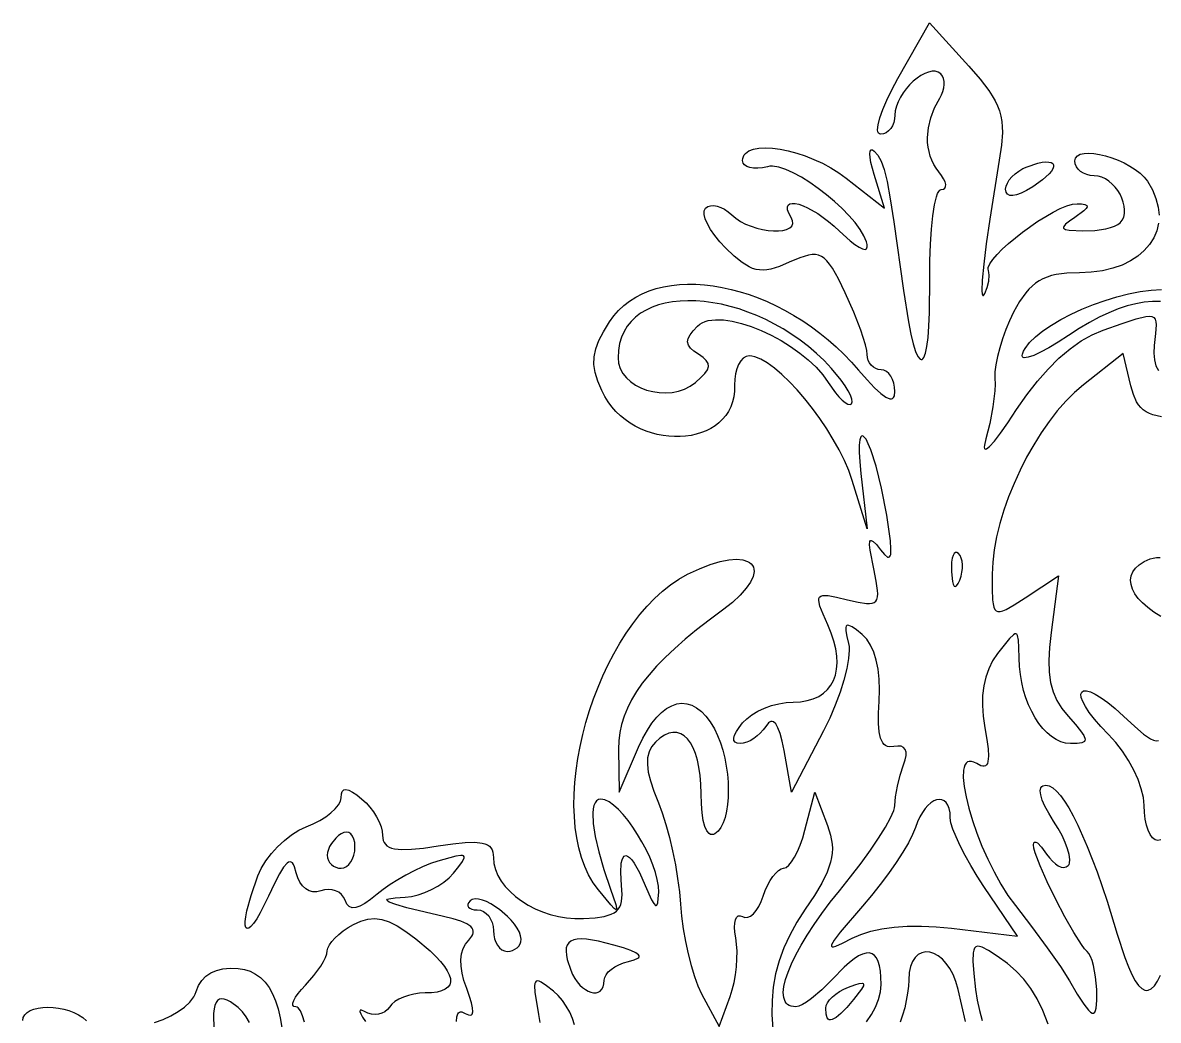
# Model space of a CAD drawing. Header units: millimetres. Extents: x -3.08 to 4.09, y 0 to 4.57.
# Drawn here: x -0.233 to 0.678, y 3.767 to 4.567 of the extents above; entities that cross this region are included whole.
import ezdxf

# ---------------------------------------------------------------- set-up
doc = ezdxf.new("R2010")
doc.units = ezdxf.units.MM

msp = doc.modelspace()

# ---------------------------------------------------------------- linework, layer by layer
at = {"flags": 128}
for points in [[(0.443874, 3.765778), (0.447892, 3.771494), (0.451124, 3.777446), (0.453508, 3.783534), (0.454984, 3.789661), (0.455489, 3.795729), (0.455345, 3.801428), (0.45491, 3.806402), (0.454181, 3.81065), (0.453155, 3.814173), (0.45183, 3.816971), (0.450201, 3.819044), (0.448267, 3.820393), (0.446024, 3.821019), (0.443469, 3.820921), (0.440599, 3.8201), (0.437412, 3.818556), (0.433903, 3.816289), (0.430071, 3.813301), (0.425912, 3.809591), (0.4166, 3.800007), (0.408046, 3.791378), (0.399632, 3.784312), (0.39578, 3.781593), (0.392327, 3.779538), (0.389393, 3.778238), (0.3871, 3.777784), (0.383355, 3.778283), (0.381816, 3.778897), (0.380496, 3.779744), (0.379393, 3.780817), (0.378504, 3.782111), (0.377357, 3.785332), (0.377036, 3.789353), (0.37752, 3.794118), (0.378788, 3.799575), (0.380821, 3.805668), (0.383598, 3.812344), (0.387098, 3.819549), (0.391302, 3.827229), (0.396188, 3.835329), (0.401737, 3.843796), (0.407929, 3.852575), (0.414742, 3.861612), (0.422156, 3.870854), (0.431084, 3.881956), (0.439413, 3.892886), (0.446961, 3.903366), (0.453545, 3.913114), (0.458983, 3.921851), (0.463093, 3.929295), (0.465693, 3.935168), (0.46637, 3.937426), (0.4666, 3.939187), (0.467146, 3.946259), (0.468632, 3.95476), (0.470831, 3.963621), (0.473517, 3.971771), (0.474851, 3.975825), (0.475513, 3.979273), (0.475509, 3.982103), (0.474845, 3.984302), (0.473529, 3.985859), (0.471566, 3.986763), (0.468963, 3.987001), (0.465725, 3.986562), (0.462131, 3.986314), (0.460576, 3.986659), (0.45918, 3.987326), (0.457939, 3.988323), (0.456853, 3.989656), (0.455132, 3.993361), (0.453998, 3.998498), (0.453432, 4.005125), (0.453417, 4.013298), (0.453934, 4.023076), (0.454288, 4.032086), (0.454013, 4.040608), (0.45313, 4.048552), (0.451661, 4.05583), (0.449629, 4.06235), (0.447057, 4.068025), (0.443966, 4.072765), (0.440378, 4.076479), (0.435779, 4.080151), (0.43223, 4.082599), (0.429666, 4.08378), (0.428734, 4.083882), (0.428024, 4.083651), (0.427528, 4.083082), (0.427239, 4.082169), (0.427245, 4.079293), (0.42798, 4.07498), (0.429378, 4.069187), (0.429806, 4.066795), (0.42996, 4.06397), (0.429489, 4.057166), (0.428049, 4.049063), (0.425724, 4.039948), (0.422595, 4.030107), (0.418747, 4.019828), (0.414263, 4.009398), (0.409225, 3.999104), (0.383573, 3.950007), (0.377628, 3.98334), (0.376108, 3.990842), (0.374488, 3.996907), (0.372773, 4.00153), (0.370967, 4.004703), (0.369074, 4.006421), (0.368096, 4.006732), (0.367099, 4.006678), (0.366082, 4.006257), (0.365046, 4.005468), (0.36292, 4.002784), (0.360923, 3.999994), (0.358593, 3.997392), (0.356014, 3.995033), (0.353271, 3.992975), (0.350448, 3.991276), (0.347631, 3.989991), (0.344903, 3.989179), (0.34235, 3.988896), (0.339942, 3.98918), (0.3383, 3.990021), (0.337421, 3.991397), (0.337302, 3.993286), (0.337941, 3.995668), (0.339335, 3.998522), (0.341482, 4.001827), (0.344378, 4.005562), (0.3477, 4.00891), (0.351856, 4.012034), (0.35668, 4.014864), (0.362005, 4.017333), (0.367664, 4.019372), (0.37349, 4.020914), (0.379316, 4.021889), (0.384975, 4.022229), (0.390872, 4.022526), (0.396259, 4.023402), (0.401127, 4.024835), (0.405465, 4.026803), (0.409263, 4.029285), (0.412513, 4.032258), (0.415204, 4.035701), (0.417326, 4.039592), (0.41887, 4.043908), (0.419825, 4.048629), (0.420183, 4.053732), (0.419932, 4.059196), (0.419064, 4.064997), (0.417569, 4.071116), (0.415436, 4.077529), (0.412656, 4.084215), (0.408892, 4.09272), (0.406461, 4.099126), (0.405516, 4.103627), (0.405649, 4.105224), (0.40621, 4.106418), (0.407219, 4.107233), (0.408695, 4.107694), (0.413123, 4.107651), (0.419647, 4.106481), (0.42842, 4.104382), (0.437133, 4.102339), (0.443717, 4.101303), (0.446272, 4.101235), (0.44837, 4.101505), (0.450033, 4.102144), (0.451288, 4.103179), (0.452159, 4.104639), (0.45267, 4.106554), (0.452846, 4.108953), (0.452713, 4.111864), (0.451615, 4.11934), (0.449573, 4.129215), (0.446728, 4.144014), (0.446299, 4.148506), (0.446564, 4.151146), (0.446963, 4.15179), (0.447544, 4.151996), (0.449262, 4.151121), (0.451741, 4.148585), (0.455003, 4.144451), (0.458183, 4.140578), (0.460599, 4.138608), (0.461526, 4.138367), (0.462269, 4.138638), (0.462829, 4.139434), (0.46321, 4.140767), (0.463439, 4.145093), (0.462974, 4.151713), (0.460031, 4.172229), (0.455913, 4.193767), (0.45154, 4.211449), (0.447257, 4.224722), (0.445256, 4.229531), (0.443408, 4.233031), (0.441754, 4.235151), (0.441013, 4.235673), (0.440338, 4.235823), (0.439733, 4.235595), (0.439203, 4.234978), (0.438392, 4.232545), (0.437949, 4.228457), (0.437916, 4.222643), (0.438336, 4.215034), (0.439253, 4.205562), (0.444281, 4.161118), (0.432337, 4.200007), (0.429563, 4.207909), (0.426039, 4.216115), (0.421856, 4.224512), (0.417108, 4.232987), (0.411888, 4.241429), (0.406286, 4.249726), (0.400398, 4.257765), (0.394314, 4.265434), (0.388128, 4.272621), (0.381932, 4.279213), (0.375819, 4.285099), (0.369881, 4.290167), (0.364212, 4.294303), (0.358904, 4.297397), (0.354048, 4.299336), (0.35182, 4.299837), (0.349739, 4.300007), (0.34721, 4.299526), (0.344885, 4.298148), (0.342812, 4.29597), (0.34104, 4.293088), (0.339617, 4.289599), (0.338593, 4.285598), (0.338016, 4.281184), (0.337934, 4.276451), (0.337868, 4.271677), (0.33732, 4.26719), (0.336315, 4.262993), (0.334882, 4.259086), (0.333048, 4.25547), (0.33084, 4.252147), (0.328285, 4.249118), (0.32541, 4.246383), (0.322243, 4.243944), (0.318811, 4.241802), (0.315141, 4.239958), (0.31126, 4.238413), (0.307196, 4.237168), (0.302975, 4.236225), (0.298625, 4.235585), (0.294173, 4.235248), (0.289647, 4.235216), (0.285073, 4.23549), (0.28048, 4.236071), (0.275893, 4.23696), (0.27134, 4.238159), (0.266849, 4.239667), (0.262447, 4.241488), (0.25816, 4.243621), (0.254017, 4.246068), (0.250044, 4.24883), (0.246269, 4.251907), (0.242718, 4.255302), (0.23942, 4.259016), (0.236401, 4.263048), (0.233688, 4.267401), (0.231309, 4.272076), (0.228155, 4.279705), (0.226068, 4.286623), (0.225074, 4.293083), (0.225203, 4.299337), (0.226482, 4.305636), (0.22894, 4.312232), (0.232604, 4.319379), (0.237503, 4.327326), (0.240984, 4.332119), (0.244851, 4.336483), (0.249084, 4.340424), (0.25366, 4.343945), (0.258561, 4.34705), (0.263764, 4.349743), (0.26925, 4.352028), (0.274997, 4.35391), (0.280985, 4.355392), (0.287193, 4.356478), (0.293601, 4.357173), (0.300187, 4.35748), (0.306931, 4.357403), (0.313812, 4.356947), (0.320809, 4.356116), (0.327903, 4.354913), (0.335071, 4.353342), (0.342293, 4.351409), (0.349549, 4.349115), (0.356817, 4.346467), (0.364078, 4.343467), (0.37131, 4.34012), (0.378492, 4.33643), (0.385605, 4.3324), (0.392626, 4.328036), (0.399536, 4.32334), (0.406313, 4.318317), (0.412938, 4.312971), (0.419388, 4.307306), (0.425644, 4.301326), (0.431685, 4.295035), (0.437489, 4.288437), (0.444279, 4.280648), (0.450177, 4.274469), (0.455178, 4.269904), (0.459279, 4.266955), (0.462476, 4.265624), (0.463734, 4.265566), (0.464765, 4.265914), (0.465567, 4.266668), (0.466141, 4.267828), (0.4666, 4.271368), (0.466374, 4.274888), (0.465724, 4.278173), (0.464696, 4.281149), (0.463337, 4.283746), (0.46169, 4.285891), (0.459804, 4.287512), (0.457721, 4.288538), (0.455489, 4.288896), (0.453257, 4.289144), (0.451175, 4.289858), (0.449288, 4.290986), (0.447642, 4.292479), (0.446283, 4.294287), (0.445255, 4.29636), (0.444605, 4.298649), (0.444378, 4.301104), (0.444019, 4.304312), (0.442988, 4.308769), (0.439201, 4.320623), (0.433597, 4.335047), (0.426753, 4.350423), (0.421222, 4.361705), (0.416452, 4.370213), (0.414229, 4.373496), (0.412049, 4.376165), (0.409864, 4.37825), (0.407623, 4.379776), (0.405278, 4.38077), (0.402781, 4.381261), (0.400081, 4.381273), (0.39713, 4.380835), (0.39028, 4.378716), (0.381837, 4.375118), (0.373845, 4.371763), (0.366949, 4.369633), (0.363811, 4.369049), (0.360827, 4.368799), (0.357956, 4.36889), (0.355159, 4.369333), (0.352396, 4.370136), (0.349626, 4.371307), (0.343907, 4.374794), (0.337681, 4.379864), (0.330628, 4.38659), (0.325986, 4.391551), (0.321968, 4.396491), (0.318639, 4.401281), (0.316064, 4.40579), (0.314309, 4.409886), (0.313439, 4.41344), (0.313519, 4.41632), (0.313936, 4.417466), (0.314614, 4.418396), (0.31647, 4.419715), (0.318721, 4.420427), (0.321279, 4.420553), (0.324059, 4.420114), (0.326974, 4.419133), (0.329939, 4.41763), (0.332866, 4.415627), (0.33567, 4.413146), (0.338936, 4.410328), (0.342686, 4.407846), (0.346808, 4.405705), (0.351189, 4.403911), (0.355718, 4.402467), (0.360283, 4.401378), (0.364772, 4.400651), (0.369073, 4.400288), (0.373073, 4.400295), (0.376662, 4.400678), (0.379726, 4.40144), (0.382154, 4.402587), (0.383834, 4.404123), (0.384655, 4.406054), (0.384503, 4.408384), (0.383267, 4.411118), (0.381434, 4.41451), (0.380483, 4.417268), (0.380348, 4.41941), (0.380961, 4.420956), (0.382254, 4.421925), (0.384161, 4.422336), (0.386613, 4.422209), (0.389545, 4.421562), (0.392888, 4.420416), (0.396575, 4.418788), (0.404712, 4.414169), (0.413419, 4.407857), (0.417817, 4.404114), (0.422156, 4.400007), (0.430784, 4.392134), (0.434558, 4.389246), (0.43785, 4.387126), (0.44057, 4.385828), (0.442625, 4.385403), (0.443925, 4.385904), (0.444378, 4.387382), (0.444204, 4.389399), (0.443693, 4.391566), (0.441735, 4.396289), (0.438656, 4.401431), (0.434603, 4.406872), (0.429726, 4.412491), (0.424174, 4.418169), (0.418096, 4.423785), (0.411642, 4.42922), (0.404961, 4.434353), (0.398202, 4.439065), (0.391514, 4.443235), (0.385046, 4.446743), (0.378948, 4.449469), (0.373369, 4.451294), (0.368458, 4.452096), (0.3663, 4.452077), (0.364364, 4.451757), (0.360347, 4.450912), (0.356601, 4.450522), (0.353207, 4.450566), (0.350246, 4.451024), (0.347802, 4.451877), (0.345954, 4.453104), (0.344786, 4.454687), (0.344378, 4.456604), (0.34453, 4.458299), (0.344975, 4.459833), (0.345702, 4.46121), (0.346695, 4.46243), (0.349427, 4.464412), (0.353062, 4.465797), (0.357493, 4.466605), (0.36261, 4.466852), (0.368304, 4.466559), (0.374467, 4.465743), (0.380988, 4.464422), (0.38776, 4.462615), (0.394673, 4.46034), (0.401618, 4.457616), (0.408487, 4.45446), (0.415171, 4.450892), (0.421559, 4.446929), (0.427545, 4.44259), (0.458156, 4.418507), (0.449892, 4.445368), (0.447342, 4.455163), (0.446715, 4.458986), (0.446519, 4.461989), (0.446753, 4.464096), (0.447417, 4.465227), (0.44851, 4.465307), (0.450031, 4.464257), (0.453012, 4.460877), (0.455603, 4.456267), (0.457991, 4.449528), (0.460366, 4.439764), (0.462916, 4.426078), (0.46583, 4.407573), (0.473503, 4.352521), (0.477465, 4.327177), (0.479434, 4.317402), (0.481369, 4.309547), (0.483249, 4.303603), (0.485055, 4.299561), (0.486767, 4.297413), (0.487581, 4.297046), (0.488364, 4.297149), (0.489114, 4.297721), (0.489828, 4.298761), (0.491137, 4.302241), (0.492273, 4.307579), (0.493214, 4.314767), (0.493942, 4.323795), (0.494436, 4.334656), (0.494642, 4.36184), (0.494683, 4.376201), (0.495115, 4.3896), (0.4959, 4.401742), (0.497, 4.412335), (0.498377, 4.421084), (0.499994, 4.427697), (0.50088, 4.430111), (0.501812, 4.43188), (0.502785, 4.432969), (0.503795, 4.43334), (0.505557, 4.433631), (0.506732, 4.434465), (0.50733, 4.435784), (0.507357, 4.437529), (0.506822, 4.439642), (0.505732, 4.442065), (0.504096, 4.444738), (0.50192, 4.447604), (0.499734, 4.450516), (0.497847, 4.453609), (0.496259, 4.456868), (0.494969, 4.460277), (0.493979, 4.463817), (0.493286, 4.467474), (0.492892, 4.47123), (0.492795, 4.475069), (0.493494, 4.48293), (0.495381, 4.490924), (0.498454, 4.49892), (0.502712, 4.506784), (0.504121, 4.509408), (0.505158, 4.512132), (0.505822, 4.514876), (0.506109, 4.517562), (0.506017, 4.52011), (0.505542, 4.522441), (0.504682, 4.524474), (0.503434, 4.526132), (0.501406, 4.527576), (0.49904, 4.52828), (0.496399, 4.528302), (0.493548, 4.527701), (0.490552, 4.526535), (0.487476, 4.524863), (0.484386, 4.522742), (0.481345, 4.520231), (0.478419, 4.517388), (0.475673, 4.514271), (0.473171, 4.510939), (0.470979, 4.50745), (0.469161, 4.503862), (0.467782, 4.500234), (0.466907, 4.496624), (0.4666, 4.49309), (0.466367, 4.490016), (0.465697, 4.487148), (0.464638, 4.484548), (0.463238, 4.482281), (0.461542, 4.480408), (0.459598, 4.478992), (0.457454, 4.478097), (0.455156, 4.477784), (0.454122, 4.478016), (0.453375, 4.478697), (0.452908, 4.479804), (0.452713, 4.481313), (0.453113, 4.485449), (0.454517, 4.490922), (0.45687, 4.497547), (0.460113, 4.505142), (0.46419, 4.513523), (0.469045, 4.522507), (0.494378, 4.567243), (0.52592, 4.532326), (0.534894, 4.522005), (0.541867, 4.5129), (0.544652, 4.508654), (0.546995, 4.504533), (0.548916, 4.500477), (0.550434, 4.496427), (0.551568, 4.492322), (0.552339, 4.488103), (0.552764, 4.48371), (0.552865, 4.479084), (0.552169, 4.468892), (0.550406, 4.457048), (0.542703, 4.409745), (0.539915, 4.389962), (0.537908, 4.373434), (0.536738, 4.360667), (0.536459, 4.352169), (0.536671, 4.34968), (0.537126, 4.348447), (0.537447, 4.348322), (0.537832, 4.348535), (0.538795, 4.350007), (0.540743, 4.354898), (0.541922, 4.360003), (0.542238, 4.364718), (0.542044, 4.36674), (0.5416, 4.368437), (0.541402, 4.369519), (0.541546, 4.370779), (0.542785, 4.373776), (0.545168, 4.377317), (0.548547, 4.381291), (0.552774, 4.385585), (0.5577, 4.390088), (0.569057, 4.399274), (0.581432, 4.407957), (0.58763, 4.41183), (0.593638, 4.415242), (0.599306, 4.418082), (0.604487, 4.420237), (0.609033, 4.421596), (0.612795, 4.422048), (0.616483, 4.421878), (0.619066, 4.421436), (0.620538, 4.420688), (0.620894, 4.419599), (0.620128, 4.418132), (0.618234, 4.416253), (0.611045, 4.411118), (0.606611, 4.408113), (0.603605, 4.405695), (0.602061, 4.403804), (0.601849, 4.403037), (0.602015, 4.40238), (0.603503, 4.401364), (0.606559, 4.400698), (0.617517, 4.400173), (0.627031, 4.40063), (0.635819, 4.402003), (0.639635, 4.402967), (0.642904, 4.40408), (0.645502, 4.405315), (0.647309, 4.406646), (0.649042, 4.408851), (0.650209, 4.411372), (0.650844, 4.414147), (0.650982, 4.417111), (0.650657, 4.420202), (0.649905, 4.423356), (0.64876, 4.42651), (0.647257, 4.4296), (0.64543, 4.432564), (0.643315, 4.435338), (0.640947, 4.437859), (0.63836, 4.440064), (0.635588, 4.441888), (0.632667, 4.44327), (0.629632, 4.444145), (0.626517, 4.444451), (0.623408, 4.444693), (0.620508, 4.445386), (0.61788, 4.446483), (0.615588, 4.447934), (0.613696, 4.449691), (0.612265, 4.451705), (0.611361, 4.453928), (0.611045, 4.456312), (0.611569, 4.458718), (0.613063, 4.460515), (0.615408, 4.461736), (0.618485, 4.462414), (0.622174, 4.462581), (0.626358, 4.462271), (0.630916, 4.461517), (0.635731, 4.460352), (0.640682, 4.458808), (0.645652, 4.456919), (0.650522, 4.454717), (0.655172, 4.452236), (0.659483, 4.449508), (0.663337, 4.446566), (0.666615, 4.443444), (0.669198, 4.440173), (0.673255, 4.433138), (0.676145, 4.426197), (0.677903, 4.419398), (0.678568, 4.412792)], [(0.555489, 4.43359), (0.555839, 4.436043), (0.556841, 4.438592), (0.558426, 4.441163), (0.560522, 4.44368), (0.563061, 4.44607), (0.565972, 4.448258), (0.569184, 4.450169), (0.572628, 4.451729), (0.581313, 4.454535), (0.58483, 4.455267), (0.587788, 4.455582), (0.59018, 4.455506), (0.591999, 4.455061), (0.593239, 4.454271), (0.593892, 4.453161), (0.593952, 4.451754), (0.593413, 4.450075), (0.592267, 4.448146), (0.590507, 4.445993), (0.58512, 4.441105), (0.577198, 4.435604), (0.572321, 4.432753), (0.568011, 4.430639), (0.564293, 4.429265), (0.561192, 4.428633), (0.558736, 4.428747), (0.55695, 4.42961), (0.555859, 4.431223), (0.555489, 4.43359)], [(0.678176, 4.406429), (0.676763, 4.400359), (0.674368, 4.39463), (0.671026, 4.389293), (0.666775, 4.384398), (0.661651, 4.379994), (0.655692, 4.376131), (0.648934, 4.372859), (0.641415, 4.370227), (0.633171, 4.368286), (0.624239, 4.367085), (0.614656, 4.366673), (0.604662, 4.366339), (0.596099, 4.365244), (0.592283, 4.364369), (0.588738, 4.363251), (0.585435, 4.361875), (0.582347, 4.360222), (0.579444, 4.358275), (0.576697, 4.356018), (0.574078, 4.353432), (0.571558, 4.350501), (0.5667, 4.343534), (0.561892, 4.334979), (0.558628, 4.328182), (0.555636, 4.32101), (0.552978, 4.313678), (0.550715, 4.306402), (0.54891, 4.299401), (0.547623, 4.292889), (0.546916, 4.287084), (0.54685, 4.282201), (0.546945, 4.277399), (0.546695, 4.271822), (0.545283, 4.259151), (0.542852, 4.245789), (0.539642, 4.23334), (0.538425, 4.228328), (0.538326, 4.226721), (0.538557, 4.225703), (0.53911, 4.225267), (0.539977, 4.225406), (0.542626, 4.22738), (0.546444, 4.231567), (0.551371, 4.237908), (0.557345, 4.246347), (0.564309, 4.256826), (0.572493, 4.268747), (0.580919, 4.279637), (0.589536, 4.289448), (0.598293, 4.298135), (0.607141, 4.305652), (0.616029, 4.311951), (0.624908, 4.316988), (0.633725, 4.320715), (0.648912, 4.326017), (0.660113, 4.329698), (0.667886, 4.33159), (0.67066, 4.331813), (0.672786, 4.331526), (0.674333, 4.330708), (0.675371, 4.329339), (0.675969, 4.327397), (0.676196, 4.324861), (0.675819, 4.317927), (0.674795, 4.308368), (0.67445, 4.302074), (0.674868, 4.296677), (0.676092, 4.29212), (0.678163, 4.288349)], [(0.679739, 4.343498), (0.673317, 4.343562), (0.666713, 4.343012), (0.659916, 4.341845), (0.652915, 4.340059), (0.645698, 4.337654), (0.638254, 4.334628), (0.630573, 4.330979), (0.622642, 4.326707), (0.614451, 4.321809), (0.605989, 4.316284), (0.597741, 4.310899), (0.590221, 4.306399), (0.583582, 4.302845), (0.577975, 4.300298), (0.573554, 4.298819), (0.57047, 4.298468), (0.569476, 4.298735), (0.568874, 4.299307), (0.568683, 4.300191), (0.56892, 4.301396), (0.569849, 4.303654), (0.571134, 4.305946), (0.574704, 4.310604), (0.57949, 4.315308), (0.58535, 4.319998), (0.592146, 4.324614), (0.599736, 4.329094), (0.607981, 4.333378), (0.616739, 4.337406), (0.625872, 4.341116), (0.635237, 4.344448), (0.644696, 4.347341), (0.654107, 4.349735), (0.663331, 4.351569), (0.672228, 4.352782), (0.680656, 4.353314)], [(0.415628, 4.289965), (0.409725, 4.296154), (0.403568, 4.301976), (0.397186, 4.307428), (0.390609, 4.31251), (0.383864, 4.31722), (0.376982, 4.321557), (0.369991, 4.325519), (0.362919, 4.329105), (0.355797, 4.332312), (0.348652, 4.335141), (0.341514, 4.337589), (0.334411, 4.339656), (0.327373, 4.341338), (0.320429, 4.342636), (0.313606, 4.343547), (0.306936, 4.344071), (0.300445, 4.344205), (0.294163, 4.343949), (0.28812, 4.3433), (0.282343, 4.342258), (0.276863, 4.34082), (0.271707, 4.338986), (0.266905, 4.336754), (0.262486, 4.334123), (0.258478, 4.331091), (0.254911, 4.327657), (0.251813, 4.323818), (0.249214, 4.319575), (0.247141, 4.314925), (0.245626, 4.309867), (0.244695, 4.304399), (0.244378, 4.298521), (0.244839, 4.294013), (0.246164, 4.28981), (0.248266, 4.285941), (0.251057, 4.282433), (0.25445, 4.279314), (0.258357, 4.276611), (0.262692, 4.274354), (0.267368, 4.272569), (0.272296, 4.271285), (0.27739, 4.27053), (0.282562, 4.270331), (0.287726, 4.270716), (0.292793, 4.271714), (0.297677, 4.273351), (0.30229, 4.275657), (0.306545, 4.278659), (0.310926, 4.282507), (0.314116, 4.285858), (0.316128, 4.288815), (0.316972, 4.291484), (0.316658, 4.293967), (0.315197, 4.296368), (0.3126, 4.298791), (0.308878, 4.30134), (0.305149, 4.303873), (0.302468, 4.30629), (0.300833, 4.308688), (0.300241, 4.311166), (0.300689, 4.313825), (0.302173, 4.316762), (0.304691, 4.320077), (0.308239, 4.323868), (0.30999, 4.325342), (0.312013, 4.326555), (0.314292, 4.327514), (0.316809, 4.328226), (0.322488, 4.32894), (0.328909, 4.328758), (0.335934, 4.32774), (0.343422, 4.325946), (0.351235, 4.323437), (0.359232, 4.320272), (0.367275, 4.316513), (0.375222, 4.312219), (0.382935, 4.307451), (0.390274, 4.302268), (0.3971, 4.296732), (0.403273, 4.290902), (0.408653, 4.28484), (0.4131, 4.278604), (0.418839, 4.270439), (0.421638, 4.267158), (0.424288, 4.264503), (0.426711, 4.262545), (0.428831, 4.261354), (0.43057, 4.260998), (0.43185, 4.261548), (0.432417, 4.263026), (0.432111, 4.26533), (0.430996, 4.268343), (0.42914, 4.271949), (0.426609, 4.276031), (0.42347, 4.280472), (0.415628, 4.289965)], [(0.680574, 4.251135), (0.673718, 4.25273), (0.670817, 4.253839), (0.668234, 4.255177), (0.665943, 4.256758), (0.663918, 4.258599), (0.662133, 4.260714), (0.660563, 4.26312), (0.657966, 4.268863), (0.65592, 4.275951), (0.649795, 4.301909), (0.617906, 4.276826), (0.610776, 4.270703), (0.603777, 4.263695), (0.596952, 4.255893), (0.590347, 4.247391), (0.584007, 4.238283), (0.577977, 4.228662), (0.572301, 4.218621), (0.567026, 4.208253), (0.562195, 4.197652), (0.557854, 4.186911), (0.554048, 4.176123), (0.550822, 4.165381), (0.54822, 4.154779), (0.546289, 4.144409), (0.545072, 4.134366), (0.544614, 4.124743), (0.544603, 4.112916), (0.544945, 4.10422), (0.545343, 4.100981), (0.545941, 4.098445), (0.546777, 4.096585), (0.547889, 4.095376), (0.549313, 4.094791), (0.551088, 4.094804), (0.55325, 4.095387), (0.555837, 4.096514), (0.562436, 4.100296), (0.571184, 4.105937), (0.597989, 4.123507), (0.591906, 4.078173), (0.590569, 4.066158), (0.590024, 4.055581), (0.590312, 4.046237), (0.591475, 4.037922), (0.593555, 4.030431), (0.596593, 4.023562), (0.600632, 4.017109), (0.605712, 4.010868), (0.611507, 4.004329), (0.615684, 3.999214), (0.618259, 3.995352), (0.619245, 3.992574), (0.619146, 3.991539), (0.618657, 3.99071), (0.617778, 3.990067), (0.61651, 3.989588), (0.61282, 3.98904), (0.6076, 3.988896), (0.603637, 3.98927), (0.599739, 3.990365), (0.59593, 3.992138), (0.592237, 3.994547), (0.588686, 3.99755), (0.585301, 4.001103), (0.582108, 4.005165), (0.579133, 4.009692), (0.576402, 4.014644), (0.573939, 4.019977), (0.571771, 4.025648), (0.569923, 4.031616), (0.56842, 4.037838), (0.567288, 4.044272), (0.566553, 4.050874), (0.566239, 4.057604), (0.566082, 4.065939), (0.565741, 4.071938), (0.565022, 4.075642), (0.56446, 4.076645), (0.563731, 4.07709), (0.56281, 4.07698), (0.561673, 4.076322), (0.558655, 4.073377), (0.548962, 4.061118), (0.545049, 4.055281), (0.541902, 4.049029), (0.539518, 4.042342), (0.537892, 4.035199), (0.537022, 4.027582), (0.536903, 4.019471), (0.537532, 4.010846), (0.538906, 4.001687), (0.540505, 3.992237), (0.541444, 3.984616), (0.541708, 3.978743), (0.541276, 3.974541), (0.540794, 3.973042), (0.540131, 3.971931), (0.539286, 3.971197), (0.538256, 3.970832), (0.537038, 3.970825), (0.535631, 3.971166), (0.532239, 3.972854), (0.529972, 3.974042), (0.52799, 3.974643), (0.526285, 3.974686), (0.524851, 3.974198), (0.523679, 3.973207), (0.522762, 3.971742), (0.522092, 3.96983), (0.521662, 3.9675), (0.521489, 3.961696), (0.522182, 3.954554), (0.52368, 3.946299), (0.525922, 3.937156), (0.528846, 3.927348), (0.532391, 3.9171), (0.536496, 3.906637), (0.541101, 3.896182), (0.546142, 3.88596), (0.551561, 3.876196), (0.557294, 3.867114), (0.563281, 3.858937), (0.576317, 3.842119), (0.588831, 3.825149), (0.5994, 3.810008), (0.6066, 3.798673), (0.612987, 3.787869), (0.618108, 3.779975), (0.622076, 3.774954), (0.623663, 3.773511), (0.625005, 3.772772), (0.626115, 3.772735), (0.627007, 3.773393), (0.627696, 3.774743), (0.628196, 3.776781), (0.628685, 3.7829), (0.628587, 3.791715), (0.627709, 3.801842), (0.625972, 3.810972), (0.624859, 3.814849), (0.623626, 3.818102), (0.622302, 3.820603), (0.62092, 3.822229), (0.618864, 3.824358), (0.616326, 3.827706), (0.610146, 3.83738), (0.603059, 3.849899), (0.595748, 3.863908), (0.588893, 3.878054), (0.583176, 3.890985), (0.579277, 3.901346), (0.578223, 3.90514), (0.577878, 3.907784), (0.578124, 3.909236), (0.578761, 3.909945), (0.579745, 3.909942), (0.581034, 3.909258), (0.584355, 3.90597), (0.588378, 3.900326), (0.590601, 3.897187), (0.592953, 3.894536), (0.595361, 3.892411), (0.597755, 3.89085), (0.600064, 3.889893), (0.602216, 3.889576), (0.604141, 3.889939), (0.605767, 3.891021), (0.606387, 3.89189), (0.606798, 3.893027), (0.607017, 3.896031), (0.606472, 3.899887), (0.605212, 3.904448), (0.603285, 3.909567), (0.60074, 3.915099), (0.597625, 3.920896), (0.593989, 3.926812), (0.590073, 3.933128), (0.58703, 3.938769), (0.584871, 3.943685), (0.583607, 3.947823), (0.58325, 3.951131), (0.58381, 3.953558), (0.584437, 3.954425), (0.585298, 3.955053), (0.587725, 3.955562), (0.590383, 3.955035), (0.59322, 3.953469), (0.596222, 3.950889), (0.59938, 3.947319), (0.60268, 3.942783), (0.606112, 3.937307), (0.609663, 3.930913), (0.613323, 3.923626), (0.620919, 3.906473), (0.628807, 3.886041), (0.636894, 3.862524), (0.645087, 3.836118), (0.651135, 3.817404), (0.65401, 3.809922), (0.656798, 3.803686), (0.659512, 3.798694), (0.662161, 3.794941), (0.664757, 3.792426), (0.667311, 3.791146), (0.668575, 3.790967), (0.669832, 3.791097), (0.672333, 3.792277), (0.674824, 3.794684), (0.677315, 3.798313), (0.679818, 3.803163)], [(0.517753, 4.141437), (0.516422, 4.142352), (0.515215, 4.142364), (0.514156, 4.141534), (0.513269, 4.139922), (0.512578, 4.137588), (0.512107, 4.134592), (0.51192, 4.126854), (0.512693, 4.119097), (0.513341, 4.116703), (0.514144, 4.115317), (0.515088, 4.114955), (0.51616, 4.115629), (0.517345, 4.117355), (0.518628, 4.120146), (0.519663, 4.12321), (0.520365, 4.126334), (0.520735, 4.12943), (0.520779, 4.132411), (0.5205, 4.13519), (0.5199, 4.137679), (0.518983, 4.13979), (0.517753, 4.141437)], [(0.68011, 4.090956), (0.674469, 4.094456), (0.669541, 4.098064), (0.665342, 4.101747), (0.661886, 4.105468), (0.659188, 4.109192), (0.657262, 4.112885), (0.656123, 4.116511), (0.655787, 4.120036), (0.656267, 4.123423), (0.657579, 4.126638), (0.659737, 4.129646), (0.662755, 4.132412), (0.666649, 4.1349), (0.671434, 4.137076), (0.673909, 4.137816), (0.676587, 4.138226), (0.679454, 4.138316)], [(0.114722, 3.766112), (0.114963, 3.769777), (0.115781, 3.772264), (0.116405, 3.773061), (0.117173, 3.773558), (0.118083, 3.773754), (0.119136, 3.773648), (0.12167, 3.772521), (0.124246, 3.771247), (0.126129, 3.771034), (0.126812, 3.771328), (0.127321, 3.771889), (0.127823, 3.773817), (0.127634, 3.776826), (0.126756, 3.780921), (0.125189, 3.786109), (0.122934, 3.792396), (0.120745, 3.798839), (0.119243, 3.804859), (0.118424, 3.810441), (0.11829, 3.815573), (0.118838, 3.820239), (0.120069, 3.824427), (0.12198, 3.828122), (0.124573, 3.831312), (0.127073, 3.834351), (0.127809, 3.835776), (0.128197, 3.837143), (0.128234, 3.838456), (0.127916, 3.839717), (0.127238, 3.840932), (0.126196, 3.842104), (0.123007, 3.844331), (0.118317, 3.846429), (0.112095, 3.848427), (0.104309, 3.850354), (0.074995, 3.857273), (0.066036, 3.859822), (0.060722, 3.861842), (0.059395, 3.862671), (0.058935, 3.863391), (0.059328, 3.864007), (0.060559, 3.864528), (0.065477, 3.865311), (0.073573, 3.865798), (0.07863, 3.866344), (0.083946, 3.867576), (0.089362, 3.869414), (0.094718, 3.871779), (0.099856, 3.874593), (0.104616, 3.877777), (0.108838, 3.881251), (0.112364, 3.884937), (0.116743, 3.890362), (0.119624, 3.89443), (0.120907, 3.897219), (0.120917, 3.898158), (0.120491, 3.898807), (0.119615, 3.899176), (0.118277, 3.899274), (0.114163, 3.898697), (0.099837, 3.894729), (0.093846, 3.892659), (0.087426, 3.890013), (0.080776, 3.886898), (0.074097, 3.883425), (0.067588, 3.879703), (0.06145, 3.87584), (0.055883, 3.871947), (0.051087, 3.868132), (0.045818, 3.863835), (0.041216, 3.860608), (0.03724, 3.858443), (0.03385, 3.857331), (0.031008, 3.857266), (0.028672, 3.858239), (0.026805, 3.860243), (0.025364, 3.863271), (0.024125, 3.865817), (0.022378, 3.867966), (0.020203, 3.869687), (0.017682, 3.870949), (0.014894, 3.871721), (0.011921, 3.871972), (0.008842, 3.87167), (0.005739, 3.870784), (0.002565, 3.869999), (-0.000537, 3.870056), (-0.003499, 3.870906), (-0.006254, 3.8725), (-0.008732, 3.874786), (-0.010866, 3.877714), (-0.012588, 3.881235), (-0.01383, 3.885298), (-0.015243, 3.890199), (-0.016031, 3.891929), (-0.016887, 3.893167), (-0.017822, 3.893907), (-0.018845, 3.894138), (-0.019966, 3.893853), (-0.021195, 3.893043), (-0.024017, 3.889816), (-0.027393, 3.88439), (-0.031401, 3.876698), (-0.036122, 3.866673), (-0.042772, 3.853247), (-0.045611, 3.848396), (-0.048102, 3.844744), (-0.050229, 3.842259), (-0.051974, 3.840909), (-0.053322, 3.840663), (-0.054254, 3.841488), (-0.054753, 3.843351), (-0.054804, 3.846223), (-0.054388, 3.850069), (-0.053489, 3.854859), (-0.050173, 3.867141), (-0.044719, 3.882812), (-0.041957, 3.888792), (-0.038275, 3.894792), (-0.033835, 3.900649), (-0.028795, 3.906203), (-0.023315, 3.911291), (-0.017555, 3.915752), (-0.011673, 3.919424), (-0.00583, 3.922146), (-0.000209, 3.924542), (0.005035, 3.927281), (0.009788, 3.930266), (0.013934, 3.933402), (0.017359, 3.936594), (0.019947, 3.939743), (0.021585, 3.942756), (0.022156, 3.945534), (0.022383, 3.948505), (0.023084, 3.950592), (0.024287, 3.951793), (0.026021, 3.952107), (0.028312, 3.951532), (0.031191, 3.950066), (0.034685, 3.947706), (0.038823, 3.944451), (0.042171, 3.941356), (0.045294, 3.937861), (0.048124, 3.934084), (0.050593, 3.930146), (0.052633, 3.926166), (0.054174, 3.922264), (0.055149, 3.91856), (0.055489, 3.915173), (0.056007, 3.911212), (0.056682, 3.909567), (0.05766, 3.908141), (0.058961, 3.906931), (0.060602, 3.905933), (0.062603, 3.905143), (0.064982, 3.904559), (0.070954, 3.903991), (0.078669, 3.904201), (0.088278, 3.90516), (0.099934, 3.90684), (0.111876, 3.908577), (0.12162, 3.909565), (0.129353, 3.909764), (0.13526, 3.909137), (0.137588, 3.908501), (0.13953, 3.907644), (0.141108, 3.906562), (0.142348, 3.905248), (0.143271, 3.903699), (0.143902, 3.90191), (0.144378, 3.89759), (0.144792, 3.892714), (0.145998, 3.887913), (0.147943, 3.883222), (0.150575, 3.878677), (0.153842, 3.874314), (0.15769, 3.870169), (0.162068, 3.866276), (0.166922, 3.862673), (0.1722, 3.859395), (0.177849, 3.856478), (0.183818, 3.853956), (0.190052, 3.851867), (0.1965, 3.850246), (0.203109, 3.849129), (0.209827, 3.848551), (0.2166, 3.848548), (0.225928, 3.849183), (0.23334, 3.850282), (0.239008, 3.851994), (0.241243, 3.853127), (0.243107, 3.85447), (0.244623, 3.856041), (0.245811, 3.857859), (0.246693, 3.859943), (0.247292, 3.862312), (0.247724, 3.867978), (0.247281, 3.875007), (0.246594, 3.885529), (0.247001, 3.893046), (0.247581, 3.895676), (0.248393, 3.897555), (0.249423, 3.898683), (0.250658, 3.899059), (0.252084, 3.898683), (0.253687, 3.897555), (0.255453, 3.895676), (0.257369, 3.893046), (0.261594, 3.885529), (0.266253, 3.875007), (0.2712, 3.863664), (0.272993, 3.860562), (0.274394, 3.859142), (0.274962, 3.859056), (0.275449, 3.859382), (0.276204, 3.861261), (0.276707, 3.864754), (0.277003, 3.86984), (0.276794, 3.874603), (0.275898, 3.879885), (0.274383, 3.885571), (0.272322, 3.891547), (0.269786, 3.8977), (0.266843, 3.903915), (0.263566, 3.910079), (0.260026, 3.916078), (0.256292, 3.921798), (0.252435, 3.927124), (0.248527, 3.931944), (0.244638, 3.936143), (0.240838, 3.939607), (0.237199, 3.942222), (0.23379, 3.943875), (0.230684, 3.944451), (0.228797, 3.944121), (0.227235, 3.943144), (0.225994, 3.941539), (0.225074, 3.939325), (0.224472, 3.936521), (0.224187, 3.933146), (0.224557, 3.924762), (0.226169, 3.914325), (0.229006, 3.901988), (0.233053, 3.887905), (0.238295, 3.872229), (0.242499, 3.859891), (0.243217, 3.856784), (0.243182, 3.855994), (0.242866, 3.85571), (0.241339, 3.856659), (0.238527, 3.859625), (0.228614, 3.871576), (0.224438, 3.877313), (0.220788, 3.88359), (0.217653, 3.890368), (0.215023, 3.897607), (0.212886, 3.905266), (0.21123, 3.913306), (0.210045, 3.921686), (0.209319, 3.930367), (0.20904, 3.939308), (0.209198, 3.94847), (0.209781, 3.957812), (0.210777, 3.967294), (0.212176, 3.976877), (0.213966, 3.98652), (0.216137, 3.996184), (0.218675, 4.005828), (0.221571, 4.015412), (0.224813, 4.024897), (0.228389, 4.034241), (0.232289, 4.043406), (0.2365, 4.052352), (0.241012, 4.061037), (0.245814, 4.069423), (0.250894, 4.077469), (0.25624, 4.085135), (0.261842, 4.092381), (0.267688, 4.099167), (0.273767, 4.105453), (0.280067, 4.111199), (0.286577, 4.116366), (0.293287, 4.120912), (0.300184, 4.124798), (0.309703, 4.129253), (0.318435, 4.132623), (0.326325, 4.134961), (0.333322, 4.136322), (0.339372, 4.13676), (0.344423, 4.136329), (0.34842, 4.135082), (0.350008, 4.13417), (0.351312, 4.133074), (0.352327, 4.131802), (0.353046, 4.130359), (0.353462, 4.128753), (0.353568, 4.126991), (0.352825, 4.123024), (0.350766, 4.118511), (0.347336, 4.113508), (0.342483, 4.108067), (0.336153, 4.102243), (0.328295, 4.09609), (0.317455, 4.088017), (0.307446, 4.080198), (0.29825, 4.072611), (0.28985, 4.065233), (0.282228, 4.05804), (0.275367, 4.051008), (0.26925, 4.044115), (0.263859, 4.037338), (0.259178, 4.030653), (0.255188, 4.024037), (0.251873, 4.017467), (0.249215, 4.01092), (0.247197, 4.004372), (0.245801, 3.9978), (0.245011, 3.991182), (0.244809, 3.984493), (0.245239, 3.950007), (0.260934, 3.986118), (0.264334, 3.993324), (0.267905, 3.999718), (0.271621, 4.005296), (0.275457, 4.010051), (0.279387, 4.013977), (0.283389, 4.017068), (0.287435, 4.019317), (0.291501, 4.02072), (0.295563, 4.02127), (0.299595, 4.020961), (0.303573, 4.019786), (0.307471, 4.017741), (0.311264, 4.014818), (0.314928, 4.011013), (0.318437, 4.006318), (0.321767, 4.000729), (0.324343, 3.995374), (0.32658, 3.989628), (0.328479, 3.983578), (0.330039, 3.97731), (0.331259, 3.970911), (0.332139, 3.964468), (0.332679, 3.958067), (0.332878, 3.951795), (0.332736, 3.945739), (0.332253, 3.939985), (0.331427, 3.934621), (0.330259, 3.929733), (0.328749, 3.925407), (0.326895, 3.921731), (0.324697, 3.918791), (0.322156, 3.916673), (0.320944, 3.916106), (0.319784, 3.915929), (0.318681, 3.916132), (0.317637, 3.916705), (0.315741, 3.918918), (0.314126, 3.922488), (0.312821, 3.927331), (0.311853, 3.933367), (0.311252, 3.940513), (0.311045, 3.948687), (0.310851, 3.956334), (0.310284, 3.963412), (0.309363, 3.969896), (0.308108, 3.975766), (0.306541, 3.980998), (0.304679, 3.98557), (0.302545, 3.989459), (0.300158, 3.992642), (0.297537, 3.995097), (0.294704, 3.996801), (0.291679, 3.997732), (0.28848, 3.997867), (0.28513, 3.997183), (0.281647, 3.995658), (0.278052, 3.993269), (0.274364, 3.989993), (0.271346, 3.986336), (0.269264, 3.982249), (0.268124, 3.977603), (0.267934, 3.972271), (0.268699, 3.966123), (0.270427, 3.959032), (0.273123, 3.950869), (0.276795, 3.941507), (0.279854, 3.93336), (0.282817, 3.923967), (0.285611, 3.913661), (0.288163, 3.902776), (0.290399, 3.891645), (0.292248, 3.880602), (0.293636, 3.869982), (0.294489, 3.860118), (0.29533, 3.850454), (0.296671, 3.840398), (0.298442, 3.830245), (0.300576, 3.820288), (0.303003, 3.810822), (0.305653, 3.802141), (0.308459, 3.79454), (0.31135, 3.788312), (0.325462, 3.761937), (0.334378, 3.786021), (0.336078, 3.79133), (0.337489, 3.797192), (0.338592, 3.803413), (0.33937, 3.8098), (0.339802, 3.816159), (0.339872, 3.822296), (0.339561, 3.828018), (0.33885, 3.833132), (0.338161, 3.837635), (0.337902, 3.841598), (0.338051, 3.844952), (0.338587, 3.847626), (0.339487, 3.849551), (0.340729, 3.850657), (0.342293, 3.850874), (0.344156, 3.850132), (0.346254, 3.849381), (0.348493, 3.849565), (0.350803, 3.850616), (0.353114, 3.852465), (0.355358, 3.855046), (0.357465, 3.858292), (0.359365, 3.862134), (0.360989, 3.866507), (0.362602, 3.871002), (0.364468, 3.875196), (0.366521, 3.878998), (0.368694, 3.882316), (0.370921, 3.885056), (0.373134, 3.887128), (0.375267, 3.888438), (0.377253, 3.888896), (0.379253, 3.889519), (0.381433, 3.891307), (0.383723, 3.894132), (0.386054, 3.897871), (0.388353, 3.902398), (0.390552, 3.907587), (0.392579, 3.913313), (0.394364, 3.919451), (0.402323, 3.950007), (0.412531, 3.923243), (0.414996, 3.915583), (0.416275, 3.908301), (0.416446, 3.90471), (0.416291, 3.901102), (0.415801, 3.897441), (0.414965, 3.893689), (0.412218, 3.885766), (0.407972, 3.877038), (0.402149, 3.867207), (0.39467, 3.855979), (0.387908, 3.845555), (0.382167, 3.835245), (0.377426, 3.824974), (0.373659, 3.81467), (0.370845, 3.804257), (0.368959, 3.793662), (0.367978, 3.782812), (0.367878, 3.771632), (0.368786, 3.756137)], [(0.679944, 3.911666), (0.677712, 3.911118), (0.67548, 3.911695), (0.673397, 3.913349), (0.67151, 3.915963), (0.669864, 3.919423), (0.668505, 3.923612), (0.667477, 3.928415), (0.666827, 3.933714), (0.6666, 3.939396), (0.66602, 3.945658), (0.664355, 3.952622), (0.661723, 3.960056), (0.658241, 3.967727), (0.654025, 3.975403), (0.649192, 3.982851), (0.643859, 3.989838), (0.638142, 3.996132), (0.6319, 4.00265), (0.626732, 4.0086), (0.622607, 4.013944), (0.619494, 4.018645), (0.617364, 4.022664), (0.616186, 4.025963), (0.61593, 4.028504), (0.616564, 4.03025), (0.618059, 4.031161), (0.620384, 4.0312), (0.623508, 4.030329), (0.627402, 4.028511), (0.632034, 4.025705), (0.637375, 4.021876), (0.643393, 4.016985), (0.650059, 4.010993), (0.659054, 4.002651), (0.666099, 3.99662), (0.671654, 3.992846), (0.674018, 3.991787), (0.676182, 3.991272), (0.678205, 3.991294)], [(0.512059, 3.84084), (0.5651, 3.834562), (0.538073, 3.874382), (0.532641, 3.88269), (0.527574, 3.891039), (0.522984, 3.899202), (0.518981, 3.906953), (0.515675, 3.914067), (0.513176, 3.920317), (0.511596, 3.925479), (0.511045, 3.929326), (0.51082, 3.933377), (0.510176, 3.936762), (0.509158, 3.939494), (0.507814, 3.941587), (0.50619, 3.943052), (0.504331, 3.943903), (0.502284, 3.944154), (0.500095, 3.943816), (0.497811, 3.942903), (0.495478, 3.941427), (0.493141, 3.939403), (0.490848, 3.936842), (0.488644, 3.933757), (0.486575, 3.930162), (0.484689, 3.92607), (0.483031, 3.921493), (0.480852, 3.916065), (0.477433, 3.909423), (0.472946, 3.901824), (0.467567, 3.893527), (0.461471, 3.884791), (0.45483, 3.875872), (0.44782, 3.867029), (0.440614, 3.858521), (0.422777, 3.837687), (0.417959, 3.831374), (0.415788, 3.827529), (0.415674, 3.826469), (0.416198, 3.82595), (0.41735, 3.825948), (0.419122, 3.826437), (0.424496, 3.828786), (0.432253, 3.832798), (0.439165, 3.835907), (0.447149, 3.838434), (0.456105, 3.84037), (0.465937, 3.841705), (0.476547, 3.842429), (0.487835, 3.842533), (0.499705, 3.842006), (0.512059, 3.84084)], [(0.033267, 3.906215), (0.03304, 3.909555), (0.03239, 3.9124), (0.031363, 3.914707), (0.030003, 3.916434), (0.028357, 3.917537), (0.02647, 3.917973), (0.024388, 3.917699), (0.022156, 3.916673), (0.019924, 3.91508), (0.017842, 3.91318), (0.014309, 3.908746), (0.012949, 3.906355), (0.011922, 3.903943), (0.011272, 3.901581), (0.011045, 3.89934), (0.011272, 3.89724), (0.011922, 3.895282), (0.012949, 3.893508), (0.014309, 3.891962), (0.015955, 3.890684), (0.017842, 3.889719), (0.019924, 3.889108), (0.022156, 3.888896), (0.024388, 3.889249), (0.02647, 3.890262), (0.028357, 3.891863), (0.030003, 3.893982), (0.031363, 3.896548), (0.03239, 3.899489), (0.03304, 3.902735), (0.033267, 3.906215)], [(0.1666, 3.831979), (0.166231, 3.834797), (0.165177, 3.837789), (0.163524, 3.840891), (0.161354, 3.844041), (0.158752, 3.847176), (0.155802, 3.850232), (0.149192, 3.855861), (0.142195, 3.860424), (0.138761, 3.86215), (0.135481, 3.86342), (0.13244, 3.864174), (0.129722, 3.864347), (0.127409, 3.863877), (0.125587, 3.862701), (0.124416, 3.861266), (0.123836, 3.859927), (0.123822, 3.858715), (0.12435, 3.857658), (0.125397, 3.856785), (0.126938, 3.856125), (0.128949, 3.855708), (0.131406, 3.855562), (0.134013, 3.855222), (0.136445, 3.854247), (0.138648, 3.852706), (0.140569, 3.850666), (0.142156, 3.848197), (0.143355, 3.845367), (0.144114, 3.842244), (0.144378, 3.838896), (0.144605, 3.835548), (0.145255, 3.832424), (0.146283, 3.829594), (0.147642, 3.827125), (0.149288, 3.825085), (0.151175, 3.823544), (0.153257, 3.822569), (0.155489, 3.822229), (0.157721, 3.822428), (0.159804, 3.822998), (0.16169, 3.8239), (0.163337, 3.825093), (0.164696, 3.826538), (0.165724, 3.828194), (0.166374, 3.830021), (0.1666, 3.831979)], [(-0.007249, 3.765545), (-0.008739, 3.770643), (-0.010426, 3.774497), (-0.012266, 3.776934), (-0.013231, 3.777568), (-0.014219, 3.777784), (-0.015801, 3.77814), (-0.016589, 3.779161), (-0.016615, 3.780774), (-0.01591, 3.782909), (-0.014506, 3.785495), (-0.012434, 3.78846), (-0.009726, 3.791733), (-0.006413, 3.795243), (0.000363, 3.802804), (0.005915, 3.810489), (0.008051, 3.814097), (0.009667, 3.817399), (0.010688, 3.820281), (0.011045, 3.822632), (0.011474, 3.824855), (0.012704, 3.827373), (0.014648, 3.830099), (0.01722, 3.832946), (0.020335, 3.835828), (0.023906, 3.838657), (0.027847, 3.841347), (0.032073, 3.843812), (0.037943, 3.846514), (0.043569, 3.848115), (0.049126, 3.848572), (0.054791, 3.847845), (0.060742, 3.845894), (0.067155, 3.842677), (0.074206, 3.838155), (0.082073, 3.832284), (0.093481, 3.822656), (0.098071, 3.818239), (0.101917, 3.814097), (0.105017, 3.810239), (0.107369, 3.806672), (0.108973, 3.803407), (0.109826, 3.800449), (0.109928, 3.797809), (0.109277, 3.795494), (0.107871, 3.793512), (0.105709, 3.791872), (0.10279, 3.790582), (0.099113, 3.789651), (0.094675, 3.789086), (0.089475, 3.788896), (0.085001, 3.788665), (0.080551, 3.788004), (0.076243, 3.78696), (0.072194, 3.785578), (0.068522, 3.783905), (0.065343, 3.781987), (0.062774, 3.779872), (0.060934, 3.777604), (0.059261, 3.775488), (0.057184, 3.773816), (0.054784, 3.772604), (0.052144, 3.771866), (0.049345, 3.771617), (0.046471, 3.771871), (0.043603, 3.772645), (0.040823, 3.773951), (0.038626, 3.77499), (0.037421, 3.774996), (0.037173, 3.774038), (0.037849, 3.772185), (0.039414, 3.769507), (0.041836, 3.76607)], [(0.233267, 3.799187), (0.233664, 3.80135), (0.234801, 3.803549), (0.2366, 3.805722), (0.238979, 3.807809), (0.241859, 3.809748), (0.245162, 3.81148), (0.248806, 3.812943), (0.252712, 3.814076), (0.257291, 3.815359), (0.260207, 3.81668), (0.261032, 3.817365), (0.26143, 3.818073), (0.261397, 3.818807), (0.260929, 3.819573), (0.258673, 3.821214), (0.254631, 3.823033), (0.248775, 3.825063), (0.241073, 3.82734), (0.228828, 3.830401), (0.21907, 3.831999), (0.215088, 3.832229), (0.211686, 3.832067), (0.208849, 3.831507), (0.206562, 3.83054), (0.204813, 3.829157), (0.203586, 3.82735), (0.202867, 3.825111), (0.202643, 3.822432), (0.202899, 3.819304), (0.203621, 3.815719), (0.206406, 3.807146), (0.207939, 3.803662), (0.209706, 3.800514), (0.21166, 3.797714), (0.213755, 3.795275), (0.215947, 3.793212), (0.218189, 3.791538), (0.220435, 3.790266), (0.222639, 3.789411), (0.224755, 3.788986), (0.226738, 3.789004), (0.228542, 3.789479), (0.230121, 3.790425), (0.231429, 3.791855), (0.232419, 3.793783), (0.233048, 3.796223), (0.233267, 3.799187)], [(0.523343, 3.76588), (0.517309, 3.791673), (0.51558, 3.79799), (0.51337, 3.803601), (0.510761, 3.808491), (0.507835, 3.812644), (0.504672, 3.816044), (0.501356, 3.818676), (0.497967, 3.820523), (0.494588, 3.821571), (0.491301, 3.821803), (0.488186, 3.821204), (0.485326, 3.819758), (0.482803, 3.817449), (0.480698, 3.814261), (0.479093, 3.81018), (0.478071, 3.805188), (0.477712, 3.799271), (0.477484, 3.794235), (0.476832, 3.788716), (0.474437, 3.776946), (0.472785, 3.771054), (0.470891, 3.765397)], [(0.589522, 3.763936), (0.585222, 3.774764), (0.580655, 3.784218), (0.575677, 3.792512), (0.570144, 3.79986), (0.563913, 3.806476), (0.556839, 3.812574), (0.548781, 3.818368), (0.541828, 3.822829), (0.536583, 3.825587), (0.534547, 3.826245), (0.532874, 3.826378), (0.531542, 3.825952), (0.530529, 3.824935), (0.529815, 3.823294), (0.529377, 3.820995), (0.529244, 3.814292), (0.529959, 3.80456), (0.53135, 3.791534), (0.532606, 3.783009), (0.534379, 3.774706), (0.536589, 3.766831)], [(-0.127534, 3.765063), (-0.120785, 3.767629), (-0.114447, 3.770596), (-0.108669, 3.773923), (-0.103601, 3.77757), (-0.099393, 3.781498), (-0.096192, 3.785666), (-0.095017, 3.787827), (-0.09415, 3.790034), (-0.092192, 3.794825), (-0.089581, 3.798913), (-0.086325, 3.802295), (-0.082427, 3.804968), (-0.077894, 3.80693), (-0.072732, 3.808175), (-0.066944, 3.808702), (-0.060538, 3.808507), (-0.055462, 3.807724), (-0.050763, 3.806243), (-0.046442, 3.804064), (-0.042497, 3.801182), (-0.038927, 3.797597), (-0.035733, 3.793306), (-0.032912, 3.788307), (-0.030466, 3.782599), (-0.028391, 3.776178), (-0.026689, 3.769043), (-0.025358, 3.761192)], [(0.209581, 3.763433), (0.207866, 3.768405), (0.205597, 3.773378), (0.20285, 3.778204), (0.199701, 3.782735), (0.196227, 3.78682), (0.192503, 3.790312), (0.186933, 3.794724), (0.182728, 3.797521), (0.181107, 3.798266), (0.179791, 3.79855), (0.178767, 3.798351), (0.178022, 3.797652), (0.177545, 3.796433), (0.177323, 3.794675), (0.177595, 3.789461), (0.180656, 3.771701), (0.181667, 3.765098)], [(0.411045, 3.77659), (0.411417, 3.778726), (0.412484, 3.780995), (0.414171, 3.783327), (0.416403, 3.785652), (0.419104, 3.787903), (0.422201, 3.790008), (0.425618, 3.791899), (0.429281, 3.793507), (0.434321, 3.795344), (0.43802, 3.79642), (0.440404, 3.796676), (0.441111, 3.796479), (0.441498, 3.796054), (0.441327, 3.794493), (0.439916, 3.791934), (0.433475, 3.78359), (0.427918, 3.777168), (0.423221, 3.772354), (0.419347, 3.769135), (0.41626, 3.767501), (0.415, 3.767275), (0.413923, 3.767441), (0.413025, 3.767998), (0.4123, 3.768943), (0.411352, 3.771997), (0.411045, 3.77659)], [(-0.051509, 3.765178), (-0.053971, 3.769701), (-0.056971, 3.773746), (-0.060469, 3.777187), (-0.066699, 3.781728), (-0.069357, 3.783132), (-0.071714, 3.783947), (-0.073777, 3.784166), (-0.075548, 3.783781), (-0.077033, 3.782785), (-0.078235, 3.78117), (-0.079158, 3.778928), (-0.079807, 3.776052), (-0.080186, 3.772534), (-0.080299, 3.768367), (-0.079745, 3.758053)], [(-0.2334, 3.766673), (-0.232983, 3.769214), (-0.231793, 3.771413), (-0.229914, 3.773272), (-0.227433, 3.77479), (-0.224436, 3.775968), (-0.221011, 3.776806), (-0.217242, 3.777305), (-0.213217, 3.777463), (-0.209022, 3.777283), (-0.204744, 3.776763), (-0.200467, 3.775904), (-0.19628, 3.774707), (-0.192269, 3.773171), (-0.188519, 3.771296), (-0.185117, 3.769084), (-0.18215, 3.766534)]]:
    msp.add_lwpolyline(points, dxfattribs=at)

doc.saveas('drawing.dxf')
